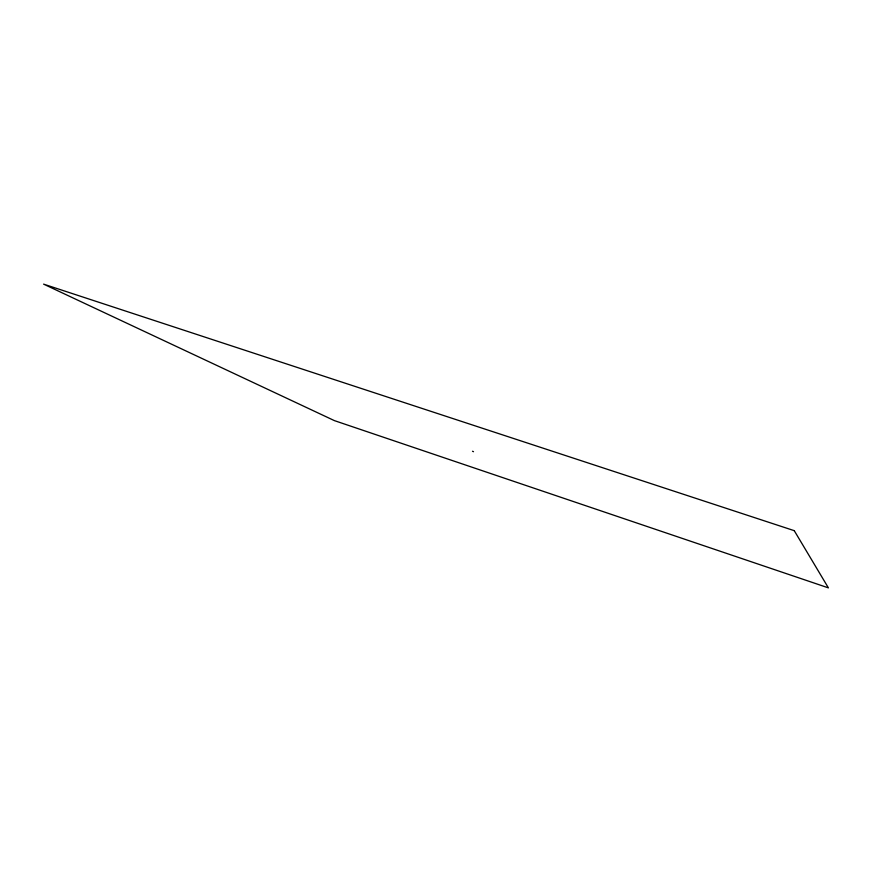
<?xml version="1.0" encoding="UTF-8"?>
<svg xmlns="http://www.w3.org/2000/svg" width="872" height="872" viewBox="0 0 872 872"><rect width="100%" height="100%" fill="white"/><g stroke="black" fill="none" stroke-linecap="round" stroke-linejoin="round"><path stroke-width="1.31" d="M473.496 451.685L472.504 451.26M794.25 530.667L43.6 284.13L334.401 420.62L828.4 587.87L794.25 530.656"/></g></svg>
